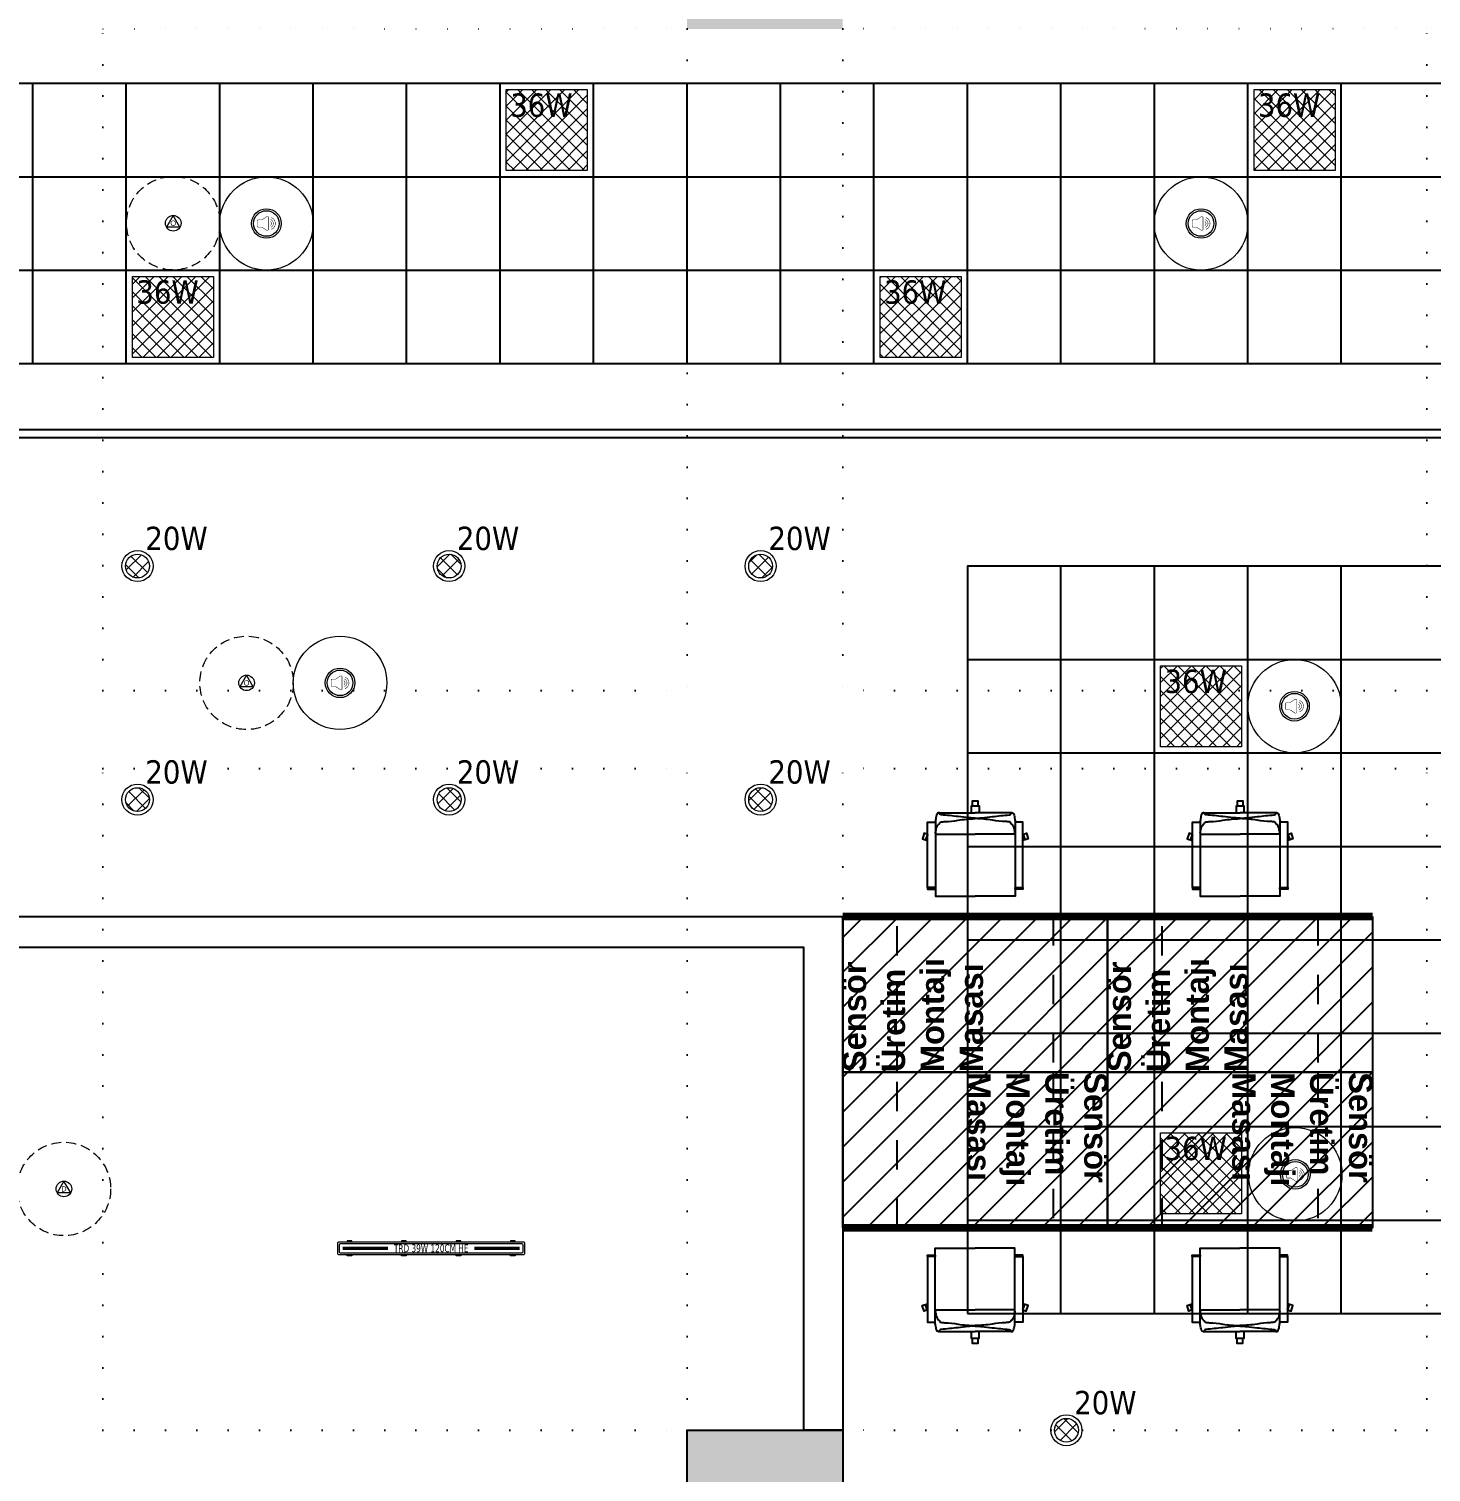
# Model space of a CAD drawing. Header units: centimetres. Extents: x 405564 to 502064, y 46284 to 60634.
# Drawn here: x 421927 to 422827, y 55106 to 56033 of the extents above; entities that cross this region are included whole.
import ezdxf
from ezdxf.enums import TextEntityAlignment as Align

# ---------------------------------------------------------------- set-up
doc = ezdxf.new("R2010")
doc.units = ezdxf.units.CM
for name, pattern in [('3+1_3b$0$DASHED', [0.25, 0.125, -0.125]), ('ACAD_ISO07W100', [3, 0, -3]), ('DOT', [0.25, 0, -0.25]), ('HIDDEN', [9.525, 6.35, -3.175])]:
    doc.linetypes.add(name, pattern=pattern)
doc.layers.get('0').update_dxf_attribs({"color": 8, "lineweight": 9})
for name, color, linetype in [('0-KRCN-ASMATAVAN-130426', 8, 'Continuous'), ('AS_DOS_TERAS_UST', 8, 'ACAD_ISO07W100'), ('AS_DUV_GAZBETON', 8, 'Continuous'), ('AS_KAPI_CAM', 8, 'Continuous'), ('AS_KAPI_POZ', 8, 'Continuous'), ('AS_TA_BETONARME', 5, 'Continuous'), ('AS_TA_TARAMA', 8, 'Continuous'), ('AS_TEFR_CIHAZ', 8, 'Continuous'), ('AS_TEFR_MOB', 8, 'Continuous')]:
    doc.layers.add(name, color=color, linetype=linetype)
doc.layers.add('0-KRCN-AYDINLATMA-130426', color=8, linetype='Continuous', lineweight=9)
doc.layers.add('0-KRCN-MİMARİ-220526', color=8, linetype='Continuous', lineweight=9)
doc.styles.add('2', font='arial.ttf', dxfattribs={"width": 0.9, "height": 200})
doc.styles.add('Kalin02', font='arialbd.ttf')
doc.styles.add('OLC-50', font='romans.shx', dxfattribs={"width": 0.5, "height": 0.15})
doc.styles.add('OLCU', font='romanstw.shx', dxfattribs={"width": 0.6})
doc.styles.add('TAHOMA', font='tahoma.ttf')

# ---------------------------------------------------------------- blocks, each defined once
blk = doc.blocks.new('G$C5610E2D8')
at = {"layer": '0-KRCN-ASMATAVAN-130426'}
for p, q in [((16365.68, 8683.55), (16365.68, 8863.55)), ((16425.68, 8683.55), (16425.68, 8863.55)), ((16485.68, 8683.55), (16485.68, 8863.55)), ((16545.68, 8683.55), (16545.68, 8863.55)), ((16605.68, 8683.55), (16605.68, 8863.55)), ((16665.68, 8683.55), (16665.68, 8863.55)), ((16725.68, 8683.55), (16725.68, 8863.55)), ((16785.68, 8683.55), (16785.68, 8863.55)), ((16845.68, 8683.55), (16845.68, 8863.55)), ((16905.68, 8683.55), (16905.68, 8863.55)), ((16965.68, 8683.55), (16965.68, 8863.55)), ((17025.68, 8683.55), (17025.68, 8863.55)), ((17085.68, 8683.55), (17085.68, 8863.55)), ((17145.68, 8683.55), (17145.68, 8863.55)), ((17205.68, 8683.55), (17205.68, 8863.55)), ((15285.68, 8803.55), (18405.68, 8803.55)), ((15285.68, 8743.55), (18405.68, 8743.55)), ((17025.68, 8073.55), (17025.68, 8553.55)), ((17085.68, 8073.55), (17085.68, 8553.55)), ((17145.68, 8073.55), (17145.68, 8553.55)), ((17205.68, 8073.55), (17205.68, 8553.55)), ((16965.68, 8493.55), (18405.68, 8493.55)), ((16965.68, 8433.55), (18405.68, 8433.55)), ((16965.68, 8373.55), (18405.68, 8373.55)), ((16965.68, 8313.55), (18405.68, 8313.55)), ((16965.68, 8253.55), (18405.68, 8253.55)), ((16965.68, 8193.55), (18405.68, 8193.55)), ((16965.68, 8133.55), (18405.68, 8133.55))]:
    blk.add_line(p, q, dxfattribs=at)
for points in [[(15285.68, 8683.55), (18405.68, 8683.55), (18405.68, 8863.55), (15285.68, 8863.55)], [(16965.68, 8073.55), (18405.68, 8073.55), (18405.68, 8553.55), (16965.68, 8553.55), (16965.68, 8433.55)]]:
    blk.add_lwpolyline(points, close=True, dxfattribs=at)
blk = doc.blocks.new('36W 60x60 cm  SIVA ALTI LED ARMATÜR')
at = {"layer": '0-KRCN-AYDINLATMA-130426'}
h = blk.add_hatch(dxfattribs=at)
h.set_pattern_fill('ANSI37', color=256, scale=2)
h.paths.add_polyline_path([(-26, 26.01), (26, 26.01), (26, -25.99), (-26, -25.99)])
for points in [[(-30, 30.01), (30, 30.01), (30, -29.99), (-30, -29.99)], [(-26, 26.01), (26, 26.01), (26, -25.99), (-26, -25.99)]]:
    blk.add_lwpolyline(points, close=True, dxfattribs=at)
at = {"layer": '0-KRCN-AYDINLATMA-130426', "insert": (-23.5, 23.51), "char_height": 15, "attachment_point": 1, "style": 'TAHOMA'}
blk.add_mtext_dynamic_manual_height_columns('{\\fTahoma|b0|i0|c162|p34;36W}', width=52.9462, gutter_width=1.25, heights=[0], dxfattribs=at)
blk = doc.blocks.new('20W SIVA ALTI LED DOWNLIGHT ARMATÜR')
at = {"layer": '0-KRCN-AYDINLATMA-130426'}
h = blk.add_hatch(dxfattribs=at)
h.set_pattern_fill('ANSI37', color=256, scale=2)
h.paths.add_polyline_path([(7.66, 0, 1), (-7.66, 0, 1)])
for radius in [10, 7.66]:
    blk.add_circle((0, 0), radius, dxfattribs=at)
at = {"layer": '0-KRCN-AYDINLATMA-130426', "insert": (5, 10), "char_height": 15, "attachment_point": 7, "style": 'TAHOMA'}
blk.add_mtext_dynamic_manual_height_columns('{\\fTahoma|b0|i0|c162|p34;20W}', width=15, gutter_width=12.5, heights=[0], dxfattribs=at)
blk = doc.blocks.new('TRD 39W 120CM ELP')
at = {"layer": '0-KRCN-AYDINLATMA-130426'}
h = blk.add_hatch(color=256, dxfattribs=at)
h.dxf.hatch_style = 1
h.paths.add_polyline_path([(-54.27, 4.25), (-51.23, 4.25), (-51.23, 4.86), (-54.27, 4.86)])
h = blk.add_hatch(color=256, dxfattribs=at)
h.dxf.hatch_style = 1
h.paths.add_polyline_path([(-19.27, 4.25), (-16.23, 4.25), (-16.23, 4.86), (-19.27, 4.86)])
h = blk.add_hatch(color=256, dxfattribs=at)
h.dxf.hatch_style = 1
h.paths.add_polyline_path([(15.73, 4.25), (18.77, 4.25), (18.77, 4.86), (15.73, 4.86)])
h = blk.add_hatch(color=256, dxfattribs=at)
h.dxf.hatch_style = 1
h.paths.add_polyline_path([(50.73, 4.25), (53.77, 4.25), (53.77, 4.86), (50.73, 4.86)])
h = blk.add_hatch(color=256, dxfattribs=at)
h.dxf.hatch_style = 1
h.paths.add_polyline_path([(-54.27, -4.25), (-51.23, -4.25), (-51.23, -4.86), (-54.27, -4.86)])
h = blk.add_hatch(color=256, dxfattribs=at)
h.dxf.hatch_style = 1
h.paths.add_polyline_path([(-19.27, -4.25), (-16.23, -4.25), (-16.23, -4.86), (-19.27, -4.86)])
h = blk.add_hatch(color=256, dxfattribs=at)
h.dxf.hatch_style = 1
h.paths.add_polyline_path([(15.73, -4.25), (18.77, -4.25), (18.77, -4.86), (15.73, -4.86)])
h = blk.add_hatch(color=256, dxfattribs=at)
h.dxf.hatch_style = 1
h.paths.add_polyline_path([(50.73, -4.25), (53.77, -4.25), (53.77, -4.86), (50.73, -4.86)])
for points in [[(-59.25, 4.25), (58.75, 4.25, -0.414214), (59.75, 3.25), (59.75, -3.25, -0.414214), (58.75, -4.25), (-59.25, -4.25, -0.414214), (-60.25, -3.25), (-60.25, 3.25, -0.414214)], [(-58.14, 3.14), (57.64, 3.14, -0.414214), (58.64, 2.14), (58.64, -2.14, -0.414214), (57.64, -3.14), (-58.14, -3.14, -0.414214), (-59.14, -2.14), (-59.14, 2.14, -0.414214)]]:
    blk.add_lwpolyline(points, format="xyb", close=True, dxfattribs=at)
at = {"layer": '0-KRCN-AYDINLATMA-130426', "const_width": 2, "elevation": 1}
for points in [[(-57.14, 0), (-28.03, 0)], [(27.53, 0), (56.64, 0)]]:
    blk.add_lwpolyline(points, dxfattribs=at)
at = {"layer": '0-KRCN-AYDINLATMA-130426'}
for points in [[(-54.27, 4.25), (-51.23, 4.25), (-51.23, 4.86), (-54.27, 4.86)], [(-19.27, 4.25), (-16.23, 4.25), (-16.23, 4.86), (-19.27, 4.86)], [(15.73, 4.25), (18.77, 4.25), (18.77, 4.86), (15.73, 4.86)], [(50.73, 4.25), (53.77, 4.25), (53.77, 4.86), (50.73, 4.86)], [(-54.27, -4.25), (-51.23, -4.25), (-51.23, -4.86), (-54.27, -4.86)], [(-19.27, -4.25), (-16.23, -4.25), (-16.23, -4.86), (-19.27, -4.86)], [(15.73, -4.25), (18.77, -4.25), (18.77, -4.86), (15.73, -4.86)], [(50.73, -4.25), (53.77, -4.25), (53.77, -4.86), (50.73, -4.86)]]:
    blk.add_lwpolyline(points, close=True, dxfattribs=at)
at = {"layer": '0-KRCN-AYDINLATMA-130426', "ltscale": 60, "style": 'TAHOMA', "width": 0.8}
blk.add_text('TRD 39W 120CM HE', height=5, dxfattribs=at).set_placement((-0.25, 0), align=Align.MIDDLE_CENTER)
blk = doc.blocks.new('ASMA TAVA TİPİ HOPARLÖR')
at = {"layer": '0-KRCN-AYDINLATMA-130426', "const_width": 0.317}
blk.add_lwpolyline([(0.27, -4.41, 0.598176), (1.25, -3.88), (1.25, 3.88, 0.598176), (0.27, 4.41), (-2.7, 2.45, -0.147433), (-3.05, 2.34), (-5.09, 2.34, 0.414214), (-5.72, 1.71), (-5.72, -1.71, 0.414214), (-5.09, -2.34), (-3.05, -2.34, -0.147433), (-2.7, -2.45)], format="xyb", close=True, dxfattribs=at)
for points in [[(2.41, 1.29, -0.601398), (2.41, -1.29)], [(2.8, 2.51, -0.658812), (2.8, -2.51)], [(3.19, 3.72, -0.680488), (3.19, -3.72)]]:
    blk.add_lwpolyline(points, format="xyb", dxfattribs=at)
at = {"layer": '0-KRCN-AYDINLATMA-130426'}
blk.add_circle((0, 0), 30, dxfattribs=at)
at = {"layer": '0-KRCN-AYDINLATMA-130426', "ltscale": 0.1}
for radius in [9.5, 8.23]:
    blk.add_circle((0, 0), radius, dxfattribs=at)
blk = doc.blocks.new('AST-OD-OD')
at = {"layer": '0-KRCN-AYDINLATMA-130426'}
for p, q in [((0.31, 5), (-4.02, -2.5)), ((4.64, -2.5), (0.31, 5)), ((4.64, -2.5), (-4.02, -2.5))]:
    blk.add_line(p, q, dxfattribs=at)
at = {"layer": '0-KRCN-AYDINLATMA-130426', "linetype": 'HIDDEN'}
blk.add_circle((0.31, 0), 30, dxfattribs=at)
at = {"layer": '0-KRCN-AYDINLATMA-130426'}
blk.add_circle((0.31, 0), 5, dxfattribs=at)
at = {"layer": '0-KRCN-AYDINLATMA-130426', "style": '2'}
blk.add_text('O', height=3.43, dxfattribs=at).set_placement((0.31, 0), align=Align.MIDDLE)
blk = doc.blocks.new('KD')
at = {"layer": '0-KRCN-AYDINLATMA-130426'}
for p, q in [((0, 5), (-4.33, -2.5)), ((4.33, -2.5), (0, 5)), ((4.33, -2.5), (-4.33, -2.5))]:
    blk.add_line(p, q, dxfattribs=at)
at = {"layer": '0-KRCN-AYDINLATMA-130426', "linetype": 'HIDDEN'}
blk.add_circle((0, 0), 30, dxfattribs=at)
at = {"layer": '0-KRCN-AYDINLATMA-130426'}
blk.add_circle((0, 0), 5, dxfattribs=at)
at = {"layer": '0-KRCN-AYDINLATMA-130426', "style": '2'}
blk.add_text('D', height=3.36, dxfattribs=at).set_placement((0, 0), align=Align.MIDDLE_CENTER)
blk = doc.blocks.new('G$C4A951D59')
at = {"layer": '0-KRCN-AYDINLATMA-130426'}
for name, p in [('36W 60x60 cm  SIVA ALTI LED ARMATÜR', (16695.68, 8833.53)), ('36W 60x60 cm  SIVA ALTI LED ARMATÜR', (17175.68, 8833.53)), ('AST-OD-OD', (16455.55, 8773.73)), ('ASMA TAVA TİPİ HOPARLÖR', (16515.68, 8773.55)), ('ASMA TAVA TİPİ HOPARLÖR', (17115.68, 8773.55)), ('36W 60x60 cm  SIVA ALTI LED ARMATÜR', (16455.68, 8713.53)), ('36W 60x60 cm  SIVA ALTI LED ARMATÜR', (16935.68, 8713.53)), ('20W SIVA ALTI LED DOWNLIGHT ARMATÜR', (16432.94, 8553.55)), ('20W SIVA ALTI LED DOWNLIGHT ARMATÜR', (16632.94, 8553.55)), ('20W SIVA ALTI LED DOWNLIGHT ARMATÜR', (16832.94, 8553.55)), ('AST-OD-OD', (16502.63, 8478.55)), ('ASMA TAVA TİPİ HOPARLÖR', (16562.94, 8478.55)), ('36W 60x60 cm  SIVA ALTI LED ARMATÜR', (17115.68, 8463.53)), ('ASMA TAVA TİPİ HOPARLÖR', (17175.68, 8463.55)), ('20W SIVA ALTI LED DOWNLIGHT ARMATÜR', (16432.94, 8403.55)), ('20W SIVA ALTI LED DOWNLIGHT ARMATÜR', (16632.94, 8403.55)), ('20W SIVA ALTI LED DOWNLIGHT ARMATÜR', (16832.94, 8403.55)), ('36W 60x60 cm  SIVA ALTI LED ARMATÜR', (17115.68, 8163.53)), ('ASMA TAVA TİPİ HOPARLÖR', (17176.13, 8162.89)), ('KD', (16385.68, 8153.55)), ('TRD 39W 120CM ELP', (16621.69, 8115.42)), ('20W SIVA ALTI LED DOWNLIGHT ARMATÜR', (17029.23, 7998.55))]:
    blk.add_blockref(name, p, dxfattribs=at)
blk = doc.blocks.new('Sensör Üretim Montajı Masası')
at = {"layer": 'AS_TEFR_CIHAZ'}
h = blk.add_hatch(dxfattribs=at)
h.set_pattern_fill('ANSI31', color=1, scale=5)
h.paths.add_polyline_path([(275139.23, -38994.37), (275139.23, -38894.37), (275309.23, -38894.37), (275309.23, -38994.37)])
at = {"layer": 'AS_TEFR_CIHAZ', "color": 1}
blk.add_lwpolyline([(275139.23, -38994.37), (275139.23, -38894.37), (275309.23, -38894.37), (275309.23, -38994.37), (275139.23, -38994.37)], dxfattribs=at)
at = {"layer": 'AS_TEFR_CIHAZ', "color": 1, "linetype": '3+1_3b$0$DASHED', "ltscale": 150}
blk.add_lwpolyline([(275174.23, -38894.37), (275274.23, -38894.37), (275274.23, -38994.37), (275174.23, -38994.37), (275174.23, -38894.37)], dxfattribs=at)
at = {"layer": 'AS_TEFR_CIHAZ', "color": 1, "const_width": 5}
blk.add_lwpolyline([(275139.14, -38994.37), (275309.23, -38994.37)], dxfattribs=at)
at = {"layer": 'AS_TEFR_CIHAZ', "insert": (275309.23, -38894.37), "char_height": 15, "attachment_point": 1, "rotation": 270, "style": 'Kalin02'}
blk.add_mtext_dynamic_manual_height_columns('Sensör \\PÜretim \\PMontajı \\PMasası', width=590.7316, gutter_width=750, heights=[137.08], dxfattribs=at)
blk = doc.blocks.new('sandalye_')
at = {"layer": 'AS_TEFR_MOB', "linetype": 'ByBlock', "ltscale": 25}
for points in [[(260031.45, -40506.8), (260031.45, -40503.85), (260035.25, -40503.85), (260035.25, -40506.8)], [(260009.74, -40511.28), (260033.35, -40511.28)], [(260035.75, -40511.28), (260035.75, -40506.8), (260030.94, -40506.8), (260030.94, -40511.28)], [(260056.96, -40511.28), (260033.35, -40511.28)], [(260002.77, -40525.21), (260000.56, -40524.49), (259999.39, -40528.1), (260002.77, -40529.21)], [(260002.65, -40525.17), (260001.48, -40528.79)], [(260002.77, -40525.41), (260001.65, -40528.84)], [(260007.76, -40525.16), (260033.35, -40525.16)], [(260007.77, -40524.5), (260007.77, -40564.92), (260033.35, -40564.92)], [(260058.94, -40524.5), (260058.94, -40564.92), (260033.35, -40564.92)], [(260058.94, -40525.16), (260033.35, -40525.16)], [(260063.94, -40525.21), (260066.14, -40524.49), (260067.32, -40528.1), (260063.94, -40529.21)], [(260063.94, -40525.41), (260065.05, -40528.84)], [(260064.05, -40525.17), (260065.23, -40528.79)], [(260002.77, -40559.41), (260002.77, -40560.41), (260007.75, -40560.41), (260007.75, -40559.41)], [(260063.94, -40559.41), (260063.94, -40560.41), (260058.95, -40560.41), (260058.95, -40559.41)]]:
    blk.add_lwpolyline(points, dxfattribs=at)
for points in [[(260033.35, -40514.82, -0.048176), (260031.56, -40514.81, -0.000623), (260029.14, -40514.56, -0.003131), (260022.37, -40513.8, 0.007334), (260011.41, -40512.67, -0.309457), (260010.5, -40511.92, 0.002444), (260010.37, -40511.48, 0.476314), (260010.23, -40511.43, 0.375136), (260009.05, -40511.61, 0.082453), (260008.7, -40512.18, 0.046929), (260008.24, -40513.77, 0.002381), (260007.95, -40515.35, 0.007794), (260007.77, -40516.44), (260007.77, -40524.5, -0.011445), (260008.35, -40521.51, -0.082784), (260009.15, -40519.51, -0.150147), (260010.28, -40518.5, 0.242317), (260010.39, -40518.37, -0.036292), (260010.49, -40517.99, -0.114957), (260010.77, -40517.55, -0.16132), (260011.41, -40517.24, -0.020506), (260013.87, -40517, 0.024793), (260022.37, -40516.11, -0.030903), (260033.35, -40515.1, -1.030607)], [(260033.35, -40514.82, 0.048176), (260035.14, -40514.81, 0.000623), (260037.57, -40514.56, 0.003131), (260044.33, -40513.8, -0.007334), (260055.3, -40512.67, 0.309457), (260056.21, -40511.92, -0.002444), (260056.34, -40511.48, -0.476314), (260056.47, -40511.43, -0.375136), (260057.66, -40511.61, -0.082453), (260058, -40512.18, -0.046929), (260058.46, -40513.77, -0.002381), (260058.76, -40515.35, -0.007794), (260058.94, -40516.44), (260058.94, -40524.5, 0.011445), (260058.36, -40521.51, 0.082784), (260057.55, -40519.51, 0.150147), (260056.42, -40518.5, -0.242317), (260056.31, -40518.37, 0.036292), (260056.21, -40517.99, 0.114957), (260055.93, -40517.55, 0.16132), (260055.3, -40517.24, 0.020506), (260052.84, -40517, -0.024793), (260044.33, -40516.11, 0.030903), (260033.35, -40515.1, 1.030607)]]:
    blk.add_lwpolyline(points, format="xyb", dxfattribs=at)
for points in [[(260007.75, -40559.41), (260002.77, -40559.41), (260002.77, -40517.41), (260007.75, -40517.41)], [(260058.95, -40559.41), (260063.94, -40559.41), (260063.94, -40517.41), (260058.95, -40517.41)]]:
    blk.add_lwpolyline(points, close=True, dxfattribs=at)
blk = doc.blocks.new('*U61')
at = {"color": 0}
for p, q in [((3250, 0), (522.5, 0)), ((522.5, -5), (3250, -5))]:
    blk.add_line(p, q, dxfattribs=at)
at = {"style": 'OLCU', "width": 0.45, "flags": 1}
for tag, p in [('C-ICI-CNO', (15, -80)), ('C-DIVISYON1', (15, -105)), ('C-BOSLUK', (15, -130)), ('C-DIVISYON2', (15, -155))]:
    blk.add_attdef(tag, text='', height=20, dxfattribs=at).set_placement(p, align=Align.MIDDLE_LEFT)
at = {"color": 0, "style": 'OLCU', "width": 0.5, "flags": 1}
for tag, p in [('C-REZ1', (15, -215)), ('C-REZ2', (15, -240))]:
    blk.add_attdef(tag, text='', height=17.5, dxfattribs=at).set_placement(p, align=Align.MIDDLE_LEFT)
at = {"layer": 'AS_KAPI_POZ', "style": 'OLC-50', "width": 0.5}
blk.add_attdef('C-NO', text='', height=8, rotation=90, dxfattribs=at).set_placement((10, 5), align=Align.TOP_LEFT)
at = {"layer": 'AS_KAPI_POZ', "style": 'OLCU', "width": 0.45}
for tag, p in [('POZ+GEN-C', (50, 15)), ('YUK-C', (50, -20))]:
    blk.add_attdef(tag, text='', height=20, dxfattribs=at).set_placement(p, align=Align.MIDDLE_CENTER)
blk = doc.blocks.new('A$C6A10209E')
at = {"layer": 'AS_TA_TARAMA'}
h = blk.add_hatch(dxfattribs=at)
h.set_pattern_fill('ANSI33', color=256, scale=2, angle=105)
h.set_pattern_definition([(150, (5135.68, -3851.454), (-6.35, -10.998523), []), (150, (5133.355, -3842.78), (-6.35, -10.998523), [6.35, -3.175])])
h.paths.add_polyline_path([(16785.68, -6101.45), (16885.68, -6101.45), (16885.68, -6201.45), (16785.68, -6201.45)])
h.paths.add_polyline_path([(15885.68, -6101.45), (15985.68, -6101.45), (15985.68, -6201.45), (15885.68, -6201.45)])
h.paths.add_polyline_path([(14985.68, -6101.45), (15085.68, -6101.45), (15085.68, -6201.45), (14985.68, -6201.45)])
h.paths.add_polyline_path([(18485.68, -5501.45), (18585.68, -5501.45), (18585.68, -5601.45), (18485.68, -5601.45)])
h.paths.add_polyline_path([(17685.68, -5501.45), (17785.68, -5501.45), (17785.68, -5601.45), (17685.68, -5601.45)])
h.paths.add_polyline_path([(16785.68, -5501.45), (16885.68, -5501.45), (16885.68, -5601.45), (16785.68, -5601.45)])
h.paths.add_polyline_path([(15885.68, -5501.45), (15985.68, -5501.45), (15985.68, -5601.45), (15885.68, -5601.45)])
h.paths.add_polyline_path([(14985.68, -5501.45), (15085.68, -5501.45), (15085.68, -5601.45), (14985.68, -5601.45)])
h.paths.add_polyline_path([(17685.68, -4501.45), (17785.68, -4501.45), (17785.68, -4601.45), (17685.68, -4601.45)])
h.paths.add_polyline_path([(16785.68, -4501.45), (16885.68, -4501.45), (16885.68, -4601.45), (16785.68, -4601.45)])
h.paths.add_polyline_path([(15885.68, -4501.45), (15985.68, -4501.45), (15985.68, -4601.45), (15885.68, -4601.45)])
h.paths.add_polyline_path([(14985.68, -4501.45), (15085.68, -4501.45), (15085.68, -4601.45), (14985.68, -4601.45)])
h.paths.add_polyline_path([(13440.68, -5171.45), (14160.68, -5171.45), (14160.68, -5601.45), (13620.68, -5601.45), (13620.68, -5551.45), (14110.68, -5551.45), (14110.68, -5221.45), (13440.68, -5221.45)])
h.paths.add_polyline_path([(13285.68, -5171.45), (13285.68, -5221.45), (13235.68, -5221.45), (13235.68, -5551.45), (13285.68, -5551.45), (13285.68, -5601.45), (13185.68, -5601.45), (13185.68, -5171.45)])
h.paths.add_polyline_path([(18925.68, -5036.45), (18975.68, -5036.45), (18975.68, -4501.45), (18535.68, -4501.45), (18535.68, -3851.45), (18925.68, -3851.45), (18925.68, -4351.45), (18975.68, -4351.45), (18975.68, -3801.45), (18485.68, -3801.45), (18485.68, -5036.45), (18535.68, -5036.45), (18535.68, -4551.45), (18925.68, -4551.45)])
at = {"layer": 'AS_DOS_TERAS_UST', "linetype": 'DOT', "ltscale": 80}
for p, q in [((16410.68, -4601.45), (16785.68, -4601.45)), ((16410.68, -5026.45), (16410.68, -4601.45)), ((16785.68, -4601.45), (16785.68, -5026.45)), ((17260.68, -4601.45), (16885.68, -4601.45)), ((16885.68, -4601.45), (16885.68, -5026.45)), ((17260.68, -5026.45), (17260.68, -4601.45)), ((16410.68, -5026.45), (16785.68, -5026.45)), ((17260.68, -5026.45), (16885.68, -5026.45)), ((16410.68, -5076.45), (16785.68, -5076.45)), ((16410.68, -5501.45), (16410.68, -5076.45)), ((16785.68, -5501.45), (16785.68, -5076.45)), ((16885.68, -5501.45), (16885.68, -5076.45)), ((17260.68, -5076.45), (16885.68, -5076.45)), ((17260.68, -5501.45), (17260.68, -5076.45)), ((16410.69, -5501.45), (16785.69, -5501.45)), ((17260.68, -5501.45), (16885.68, -5501.45))]:
    blk.add_line(p, q, dxfattribs=at)
at = {"layer": 'AS_DUV_GAZBETON'}
blk.add_lwpolyline([(15200.68, -5221.45), (15005.68, -5221.45), (15005.68, -5501.45), (14985.68, -5501.45), (14985.68, -5171.45), (15065.68, -5171.45), (15065.68, -5146.45), (15085.68, -5146.45), (15085.68, -5171.45), (15105.68, -5171.45), (15105.68, -5201.45), (15180.68, -5201.45), (15180.68, -5171.45), (16885.68, -5171.45), (16885.68, -5501.45), (16860.68, -5501.45), (16860.68, -5191.45), (15200.68, -5191.45)], close=True, dxfattribs=at)
at = {"layer": 'AS_TA_BETONARME'}
blk.add_lwpolyline([(16785.68, -5501.45), (16885.68, -5501.45), (16885.68, -5601.45), (16785.68, -5601.45)], close=True, dxfattribs=at)
at = {"layer": 'AS_KAPI_CAM'}
blk.add_blockref('*U61', (15225.68, -4858.95), dxfattribs=at)
at = {"layer": 'AS_TEFR_CIHAZ', "rotation": 180}
for p in [(292194.91, -44165.82), (292364.91, -44165.82)]:
    blk.add_blockref('Sensör Üretim Montajı Masası', p, dxfattribs=at)
at = {"layer": 'AS_TEFR_CIHAZ'}
for p in [(-258253.55, 33622.92), (-258083.55, 33622.92)]:
    blk.add_blockref('Sensör Üretim Montajı Masası', p, dxfattribs=at)
at = {"layer": 'AS_TEFR_MOB', "xscale": -1}
for p in [(277004.08, 35406.45), (277174.08, 35406.45)]:
    blk.add_blockref('sandalye_', p, dxfattribs=at)
at = {"layer": 'AS_TEFR_MOB', "xscale": -1, "rotation": 180}
for p in [(-243062.72, -45949.36), (-242892.72, -45949.36)]:
    blk.add_blockref('sandalye_', p, dxfattribs=at)

msp = doc.modelspace()

# ---------------------------------------------------------------- block references
at = {"layer": '0-KRCN-ASMATAVAN-130426'}
msp.add_blockref('G$C5610E2D8', (405564.07, 47134.02), dxfattribs=at)
at = {"layer": '0-KRCN-AYDINLATMA-130426'}
msp.add_blockref('G$C4A951D59', (405564.07, 47134.02), dxfattribs=at)

# ---------------------------------------------------------------- next in the draw order: block references
at = {"layer": '0-KRCN-MİMARİ-220526'}
msp.add_blockref('A$C6A10209E', (405564.07, 60634.02), dxfattribs=at)

doc.saveas('drawing.dxf')
